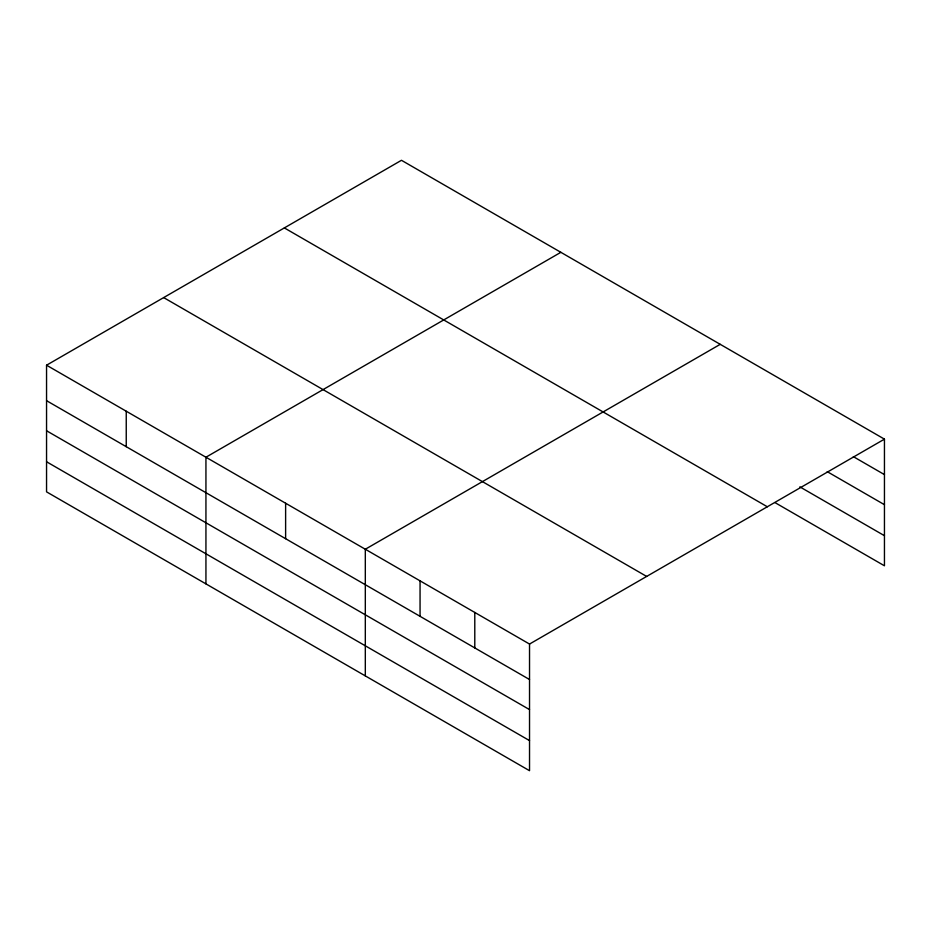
<?xml version="1.0" encoding="UTF-8"?>
<svg xmlns="http://www.w3.org/2000/svg" width="931" height="931" viewBox="0 0 931 931"><rect width="100%" height="100%" fill="white"/><g stroke="black" fill="none" stroke-linecap="round" stroke-linejoin="round"><path stroke-width="1.4" d="M529.53 709.608L529.53 644.054L46.55 365.208L46.55 491.859L529.53 770.705L529.53 709.608L46.55 430.762M46.55 365.208L401.47 160.295L884.45 439.141L884.45 565.792L774.976 502.589M560.858 252.313L205.937 457.226L205.937 583.877M720.233 344.33L365.313 549.243L365.313 675.894M529.53 644.054L884.45 439.141M853.355 456.656L884.45 474.612M827.228 471.656L884.45 504.695M799.857 486.855L884.45 535.697M284.351 227.92L767.33 506.767M163.67 297.594L646.649 576.429M46.55 400.679L529.53 679.525M46.55 461.764L529.53 740.611M474.787 612.447L474.787 647.918M420.056 580.851L420.056 616.322M285.619 503.24L285.619 538.7M126.244 411.223L126.244 446.682"/></g></svg>
